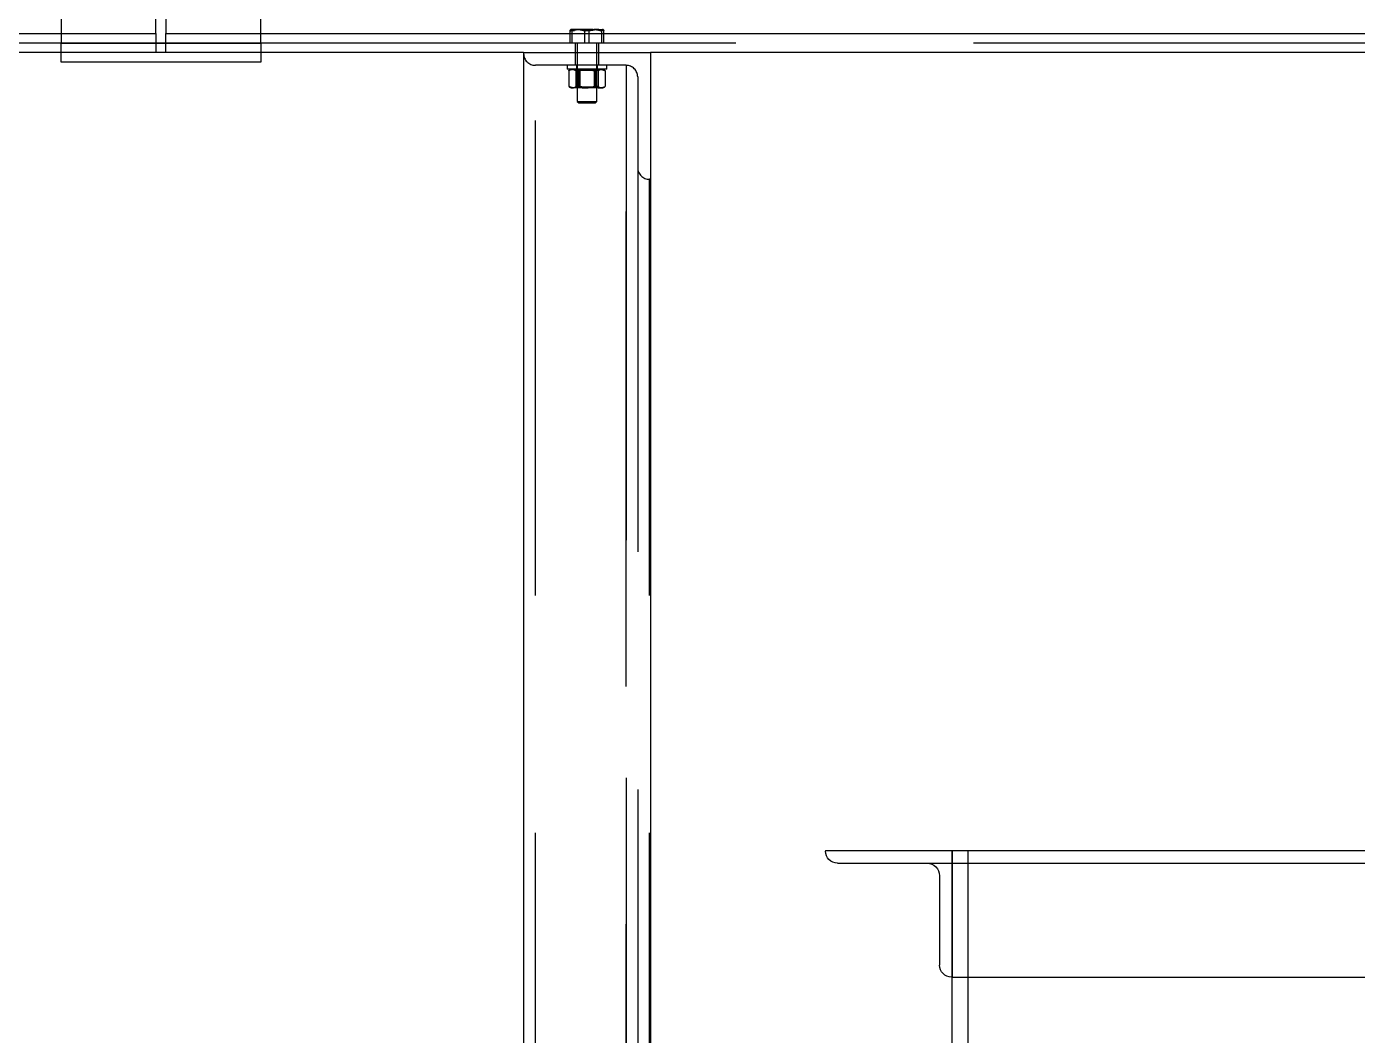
# Model space of a CAD drawing. Header units: metres. Extents: x 0 to 63075, y 0 to 44550.
# Drawn here: x 39081 to 39748, y 35312 to 35817 of the extents above; entities that cross this region are included whole.
import ezdxf

# ---------------------------------------------------------------- set-up
doc = ezdxf.new("R2010")
doc.units = ezdxf.units.M
doc.header["$LTSCALE"] = 75
doc.linetypes.add('HIDDEN2', pattern=[4.7625, 3.175, -1.5875])
for name, color, linetype in [('SDM', 7, 'Continuous'), ('SL1', 8, 'Continuous'), ('SL4', 4, 'Continuous'), ('ST1', 7, 'HIDDEN2')]:
    doc.layers.add(name, color=color, linetype=linetype)

# ---------------------------------------------------------------- blocks, each defined once
blk = doc.blocks.new('A$Cf33ee68d')
at = {"layer": 'SL1', "extrusion": (-1.9916e-16, 1, 0)}
for p, q in [((15798.53, 7200.9), (19028.47, 7200.9)), ((15798.53, 7200.9), (15798.53, 7200.55)), ((15862.03, 7200.9), (15862.03, 7137.4)), ((15862.03, 7137.4), (15862.03, 7200.9)), ((15870.03, 4304.44), (15870.03, 7200.9)), ((15804.53, 7194.55), (19017.47, 7194.55)), ((15855.68, 7188.2), (15855.68, 7143.4)), ((15861.68, 7137.4), (18918.48, 7137.4)), ((15862.03, 4304.44), (15862.03, 7137.4))]:
    blk.add_line(p, q, dxfattribs=at)
at = {"layer": 'SL1', "extrusion": (0, 0, -1)}
for centre, radius, start, end in [((-15804.53, 7200.55), 6, 270, 0), ((-15849.33, 7188.2), 6.35, 90, 180), ((-15861.68, 7143.4), 6, 270, 0)]:
    blk.add_arc(centre, radius, start, end, dxfattribs=at)
blk = doc.blocks.new('A$C6e6623c1')
at = {"layer": 'SL4'}
for p, q in [((3617.21, 1715.35), (3617.21, 1486.11)), ((3717.21, 1486.11), (3717.21, 1715.35)), ((2387.24, 1490.88), (3617.21, 1490.88)), ((3717.21, 1490.88), (4619.71, 1490.88)), ((3617.21, 1481.35), (2387.24, 1481.35)), ((3717.21, 1486.11), (3617.21, 1486.11)), ((3617.21, 1476.59), (3617.21, 1486.11)), ((3717.21, 1486.11), (3717.21, 1476.59)), ((3848.98, 1481.35), (3717.21, 1481.35)), ((3848.98, 1481.35), (3848.98, 145.65)), ((3848.98, 1481.35), (3912.48, 1481.35)), ((3912.48, 1481.35), (3912.48, 145.65)), ((4619.71, 1481.35), (3912.48, 1481.35)), ((3717.21, 1476.59), (3617.21, 1476.59))]:
    blk.add_line(p, q, dxfattribs=at)
at = {"layer": 'ST1'}
for p, q in [((3664.71, 1490.88), (3664.71, 1715.35)), ((3669.71, 1715.35), (3669.71, 1490.88)), ((2339.74, 1490.88), (3664.71, 1490.88)), ((3617.21, 1490.88), (3664.71, 1490.88)), ((3664.71, 1490.88), (3664.71, 1481.35)), ((3669.71, 1490.88), (4669.71, 1490.88)), ((3669.71, 1481.35), (3669.71, 1490.88)), ((3669.71, 1490.88), (3717.21, 1490.88)), ((3872.23, 1486.11), (3872.23, 1492.25)), ((3872.24, 1486.11), (3872.24, 1492.25)), ((3875.95, 1492.96), (3872.73, 1492.96)), ((3873.32, 1486.11), (3873.32, 1492.25)), ((3873.33, 1492.25), (3874.45, 1492.53)), ((3873.33, 1486.11), (3873.33, 1492.25)), ((3876.32, 1492.94), (3875.93, 1492.96)), ((3883.89, 1492.96), (3875.95, 1492.96)), ((3879.62, 1492.25), (3877.01, 1492.86)), ((3879.84, 1492.3), (3879.62, 1492.25)), ((3879.62, 1486.11), (3879.62, 1492.25)), ((3879.65, 1486.11), (3879.65, 1492.25)), ((3881.8, 1486.11), (3881.8, 1492.25)), ((3881.83, 1492.25), (3882.02, 1492.31)), ((3881.83, 1486.11), (3881.83, 1492.25)), ((3882.68, 1492.5), (3885.53, 1492.96)), ((3885.25, 1492.84), (3883.87, 1492.96)), ((3883.89, 1492.96), (3888.67, 1492.96)), ((3888.12, 1486.11), (3888.12, 1492.25)), ((3888.13, 1486.11), (3888.13, 1492.25)), ((3889.21, 1486.11), (3889.21, 1492.25)), ((3889.22, 1486.11), (3889.22, 1492.25)), ((3664.71, 1486.11), (2339.74, 1486.11)), ((3617.21, 1486.11), (3717.21, 1486.11)), ((3717.21, 1481.35), (3617.21, 1481.35)), ((3669.71, 1486.11), (3664.71, 1486.11)), ((4669.71, 1486.11), (3669.71, 1486.11)), ((3874.73, 1486.11), (3874.73, 1481.35)), ((3874.73, 1481.35), (3874.73, 1475)), ((3875.73, 1486.11), (3875.73, 1456.94)), ((3885.73, 1456.94), (3885.73, 1486.11)), ((3886.73, 1481.35), (3886.73, 1486.11)), ((3886.73, 1475), (3886.73, 1481.35)), ((3854.83, 137.7), (3854.83, 1475)), ((3900.28, 1475), (3854.83, 1475)), ((3870.73, 1475), (3870.73, 1473)), ((3875.48, 1475), (3875.48, 1473)), ((3885.98, 1473), (3885.98, 1475)), ((3890.73, 1473), (3890.73, 1475)), ((3900.28, 1475), (3900.28, 137.7)), ((3900.28, 806.35), (3900.28, 1475)), ((3884.68, 1473), (3870.73, 1473)), ((3871.55, 1472.29), (3871.55, 1464.41)), ((3871.55, 1472.29), (3871.55, 1464.41)), ((3872.73, 1473), (3872.01, 1472.59)), ((3872.01, 1472.59), (3872.01, 1472.59)), ((3875.18, 1472.29), (3875.18, 1464.41)), ((3875.21, 1472.29), (3875.21, 1464.41)), ((3875.73, 1473), (3875.73, 1472.97)), ((3885.73, 1472.97), (3875.73, 1472.97)), ((3875.73, 1472.97), (3876.48, 1472.45)), ((3876.82, 1472.45), (3876.48, 1472.45)), ((3876.48, 1472.45), (3876.48, 1464.23)), ((3884.98, 1472.45), (3876.82, 1472.45)), ((3877.07, 1472.29), (3877.07, 1464.41)), ((3877.1, 1472.29), (3877.1, 1464.41)), ((3884.35, 1472.29), (3884.35, 1464.41)), ((3884.38, 1472.29), (3884.38, 1464.41)), ((3890.73, 1473), (3884.68, 1473)), ((3884.98, 1464.23), (3884.98, 1472.45)), ((3885.73, 1472.97), (3885.73, 1473)), ((3886.24, 1472.29), (3886.24, 1464.41)), ((3886.27, 1472.29), (3886.27, 1464.41)), ((3889.44, 1472.59), (3888.73, 1473)), ((3889.44, 1472.59), (3889.44, 1472.59)), ((3889.9, 1472.29), (3889.9, 1464.41)), ((3889.9, 1472.29), (3889.9, 1464.41)), ((3906.13, 1469.15), (3906.13, 137.7)), ((3872.01, 1464.11), (3872.73, 1463.7)), ((3872.01, 1464.11), (3872.01, 1464.11)), ((3873.38, 1463.7), (3872.73, 1463.7)), ((3879.79, 1463.7), (3873.38, 1463.7)), ((3876.48, 1464.23), (3875.73, 1463.7)), ((3876.48, 1464.23), (3884.98, 1464.23)), ((3887.14, 1463.7), (3879.79, 1463.7)), ((3885.73, 1463.7), (3884.98, 1464.23)), ((3888.73, 1463.7), (3887.14, 1463.7)), ((3888.73, 1463.7), (3889.44, 1464.11)), ((3889.44, 1464.11), (3889.44, 1464.11)), ((3875.73, 1456.94), (3882.7, 1456.94)), ((3875.73, 1456.94), (3876.55, 1456.11)), ((3876.55, 1456.11), (3882.38, 1456.11)), ((3882.38, 1456.11), (3884.9, 1456.11)), ((3882.7, 1456.94), (3885.73, 1456.94)), ((3884.9, 1456.11), (3885.73, 1456.94)), ((3911.98, 137.7), (3911.98, 1417.85)), ((3912.48, 1417.85), (3911.98, 1417.85))]:
    blk.add_line(p, q, dxfattribs=at)
for centre, start, end in [((3854.83, 1480.85), 180, 270), ((3900.28, 1469.15), 0, 90), ((3911.98, 1423.7), 180, 270)]:
    blk.add_arc(centre, 5.85, start, end, dxfattribs=at)
for points, knots in [([(3872.23, 1492.25), (3872.32, 1492.45), (3872.5, 1492.85), (3872.69, 1492.93), (3872.78, 1492.96)], [0, 0, 0, 0, 0.495458, 1, 1, 1, 1]), ([(3873.21, 1492.52), (3873.11, 1492.51), (3872.78, 1492.47), (3872.46, 1492.34), (3872.23, 1492.25)], [0, 0, 0, 0, 0.296631, 1, 1, 1, 1]), ([(3872.24, 1492.25), (3872.84, 1492.45), (3874.06, 1492.85), (3875.31, 1492.93), (3875.95, 1492.96)], [0, 0, 0, 0, 0.495458, 1, 1, 1, 1]), ([(3872.78, 1492.96), (3872.77, 1492.96), (3872.67, 1492.96), (3872.49, 1492.8), (3872.32, 1492.43), (3872.24, 1492.25)], [0, 0, 0, 0, 0.0700858, 0.5307822, 1, 1, 1, 1]), ([(3872.78, 1492.96), (3872.8, 1492.96), (3872.89, 1492.96), (3873.08, 1492.8), (3873.25, 1492.43), (3873.33, 1492.25)], [0, 0, 0, 0, 0.070086, 0.530782, 1, 1, 1, 1]), ([(3873.32, 1492.25), (3873.23, 1492.45), (3873.05, 1492.85), (3872.87, 1492.93), (3872.78, 1492.96)], [0, 0, 0, 0, 0.495458, 1, 1, 1, 1]), ([(3877.56, 1492.96), (3876.39, 1492.87), (3874.96, 1492.75), (3873.58, 1492.33), (3873.32, 1492.25)], [0, 0, 0, 0, 0.811304, 1, 1, 1, 1]), ([(3875.95, 1492.96), (3876.03, 1492.96), (3876.7, 1492.96), (3877.95, 1492.8), (3879.08, 1492.43), (3879.65, 1492.25)], [0, 0, 0, 0, 0.070086, 0.530782, 1, 1, 1, 1]), ([(3881.8, 1492.25), (3880.7, 1492.55), (3879.3, 1492.92), (3877.87, 1492.96), (3877.56, 1492.96)], [0, 0, 0, 0, 0.785622, 1, 1, 1, 1]), ([(3877.58, 1492.96), (3877.68, 1492.96), (3877.83, 1492.97), (3877.97, 1492.95), (3878.01, 1492.94)], [0, 0, 0, 0, 0.697845, 1, 1, 1, 1]), ([(3878.81, 1492.86), (3879.16, 1492.83), (3880.19, 1492.74), (3881.18, 1492.44), (3881.83, 1492.25)], [0, 0, 0, 0, 0.34317, 1, 1, 1, 1]), ([(3879.65, 1492.25), (3879.91, 1492.33), (3881.29, 1492.75), (3882.73, 1492.87), (3883.89, 1492.96)], [0, 0, 0, 0, 0.188696, 1, 1, 1, 1]), ([(3883.87, 1492.96), (3883.77, 1492.96), (3883, 1492.95), (3881.91, 1492.85), (3880.95, 1492.59), (3880.64, 1492.51)], [0, 0, 0, 0, 0.092472, 0.700324, 1, 1, 1, 1]), ([(3885.5, 1492.96), (3885.42, 1492.96), (3884.75, 1492.96), (3883.5, 1492.8), (3882.37, 1492.43), (3881.8, 1492.25)], [0, 0, 0, 0, 0.070086, 0.530782, 1, 1, 1, 1]), ([(3883.89, 1492.96), (3884.2, 1492.96), (3885.63, 1492.92), (3887.03, 1492.55), (3888.13, 1492.25)], [0, 0, 0, 0, 0.214378, 1, 1, 1, 1]), ([(3889.21, 1492.25), (3888.61, 1492.45), (3887.39, 1492.85), (3886.14, 1492.93), (3885.5, 1492.96)], [0, 0, 0, 0, 0.495458, 1, 1, 1, 1]), ([(3885.53, 1492.96), (3885.79, 1492.97), (3886.19, 1492.97), (3886.58, 1492.87), (3886.7, 1492.84)], [0, 0, 0, 0, 0.676891, 1, 1, 1, 1]), ([(3888.67, 1492.96), (3888.65, 1492.96), (3888.56, 1492.96), (3888.37, 1492.8), (3888.2, 1492.43), (3888.12, 1492.25)], [0, 0, 0, 0, 0.070086, 0.530782, 1, 1, 1, 1]), ([(3888.13, 1492.25), (3888.22, 1492.45), (3888.4, 1492.85), (3888.58, 1492.93), (3888.67, 1492.96)], [0, 0, 0, 0, 0.495458, 1, 1, 1, 1]), ([(3889.22, 1492.25), (3889.13, 1492.45), (3888.95, 1492.85), (3888.76, 1492.93), (3888.67, 1492.96)], [0, 0, 0, 0, 0.495458, 1, 1, 1, 1]), ([(3888.67, 1492.96), (3888.68, 1492.96), (3888.78, 1492.96), (3888.96, 1492.8), (3889.13, 1492.43), (3889.21, 1492.25)], [0, 0, 0, 0, 0.070086, 0.530782, 1, 1, 1, 1]), ([(3871.55, 1472.29), (3871.7, 1472.39), (3872.3, 1472.81), (3872.92, 1472.92), (3873.38, 1473)], [0, 0, 0, 0, 0.257551, 1, 1, 1, 1]), ([(3874.31, 1473), (3874.24, 1473), (3873.75, 1472.99), (3872.82, 1472.84), (3871.97, 1472.47), (3871.55, 1472.29)], [0, 0, 0, 0, 0.070086, 0.530782, 1, 1, 1, 1]), ([(3873.38, 1473), (3873.54, 1472.99), (3874.16, 1472.95), (3874.77, 1472.57), (3875.21, 1472.29)], [0, 0, 0, 0, 0.268634, 1, 1, 1, 1]), ([(3877.07, 1472.29), (3876.62, 1472.49), (3875.72, 1472.89), (3874.78, 1472.96), (3874.31, 1473)], [0, 0, 0, 0, 0.495458, 1, 1, 1, 1]), ([(3875.21, 1472.29), (3875.95, 1472.49), (3877.45, 1472.89), (3879.01, 1472.96), (3879.79, 1473)], [0, 0, 0, 0, 0.495458, 1, 1, 1, 1]), ([(3881.66, 1473), (3881.55, 1473), (3880.72, 1472.99), (3879.17, 1472.84), (3877.77, 1472.47), (3877.07, 1472.29)], [0, 0, 0, 0, 0.070086, 0.530782, 1, 1, 1, 1]), ([(3879.79, 1473), (3879.9, 1473), (3880.73, 1472.99), (3882.28, 1472.84), (3883.68, 1472.47), (3884.38, 1472.29)], [0, 0, 0, 0, 0.070086, 0.530782, 1, 1, 1, 1]), ([(3886.24, 1472.29), (3885.5, 1472.49), (3884, 1472.89), (3882.44, 1472.96), (3881.66, 1473)], [0, 0, 0, 0, 0.495458, 1, 1, 1, 1]), ([(3884.38, 1472.29), (3884.83, 1472.49), (3885.73, 1472.89), (3886.67, 1472.96), (3887.14, 1473)], [0, 0, 0, 0, 0.495458, 1, 1, 1, 1]), ([(3886.24, 1472.29), (3886.4, 1472.39), (3886.99, 1472.81), (3887.61, 1472.92), (3888.07, 1473)], [0, 0, 0, 0, 0.2575513, 1, 1, 1, 1]), ([(3887.14, 1473), (3887.21, 1473), (3887.7, 1472.99), (3888.63, 1472.84), (3889.48, 1472.47), (3889.9, 1472.29)], [0, 0, 0, 0, 0.070086, 0.530782, 1, 1, 1, 1]), ([(3888.07, 1473), (3888.24, 1472.99), (3888.86, 1472.95), (3889.46, 1472.57), (3889.9, 1472.29)], [0, 0, 0, 0, 0.268634, 1, 1, 1, 1]), ([(3871.55, 1464.41), (3871.7, 1464.31), (3872.3, 1463.89), (3872.92, 1463.78), (3873.38, 1463.7)], [0, 0, 0, 0, 0.257551, 1, 1, 1, 1]), ([(3874.31, 1463.7), (3874.24, 1463.7), (3873.75, 1463.71), (3872.82, 1463.86), (3871.97, 1464.23), (3871.55, 1464.41)], [0, 0, 0, 0, 0.070086, 0.530782, 1, 1, 1, 1]), ([(3873.38, 1463.7), (3873.54, 1463.71), (3874.16, 1463.75), (3874.77, 1464.13), (3875.21, 1464.41)], [0, 0, 0, 0, 0.268634, 1, 1, 1, 1]), ([(3877.07, 1464.41), (3876.62, 1464.21), (3875.72, 1463.81), (3874.78, 1463.74), (3874.31, 1463.7)], [0, 0, 0, 0, 0.495458, 1, 1, 1, 1]), ([(3875.21, 1464.41), (3875.95, 1464.21), (3877.45, 1463.81), (3879.01, 1463.74), (3879.79, 1463.7)], [0, 0, 0, 0, 0.495458, 1, 1, 1, 1]), ([(3881.66, 1463.7), (3881.55, 1463.7), (3880.72, 1463.71), (3879.17, 1463.86), (3877.77, 1464.23), (3877.07, 1464.41)], [0, 0, 0, 0, 0.070086, 0.530782, 1, 1, 1, 1]), ([(3879.79, 1463.7), (3879.9, 1463.7), (3880.73, 1463.71), (3882.28, 1463.86), (3883.68, 1464.23), (3884.38, 1464.41)], [0, 0, 0, 0, 0.070086, 0.530782, 1, 1, 1, 1]), ([(3886.24, 1464.41), (3885.5, 1464.21), (3884, 1463.81), (3882.44, 1463.74), (3881.66, 1463.7)], [0, 0, 0, 0, 0.495458, 1, 1, 1, 1]), ([(3884.38, 1464.41), (3884.83, 1464.21), (3885.73, 1463.81), (3886.67, 1463.74), (3887.14, 1463.7)], [0, 0, 0, 0, 0.495458, 1, 1, 1, 1]), ([(3886.24, 1464.41), (3886.4, 1464.31), (3886.99, 1463.89), (3887.61, 1463.78), (3888.07, 1463.7)], [0, 0, 0, 0, 0.257551, 1, 1, 1, 1]), ([(3887.14, 1463.7), (3887.21, 1463.7), (3887.7, 1463.71), (3888.63, 1463.86), (3889.48, 1464.23), (3889.9, 1464.41)], [0, 0, 0, 0, 0.070086, 0.530782, 1, 1, 1, 1]), ([(3888.07, 1463.7), (3888.24, 1463.71), (3888.86, 1463.75), (3889.46, 1464.13), (3889.9, 1464.41)], [0, 0, 0, 0, 0.268634, 1, 1, 1, 1])]:
    blk.add_open_spline(points, degree=3, knots=knots, dxfattribs=at)

msp = doc.modelspace()

# ---------------------------------------------------------------- block references
at = {"layer": 'SDM'}
for name, p in [('A$Cf33ee68d', (23682.93, 28203.37)), ('A$C6e6623c1', (35481.24, 34322.92))]:
    msp.add_blockref(name, p, dxfattribs=at)

doc.saveas('drawing.dxf')
